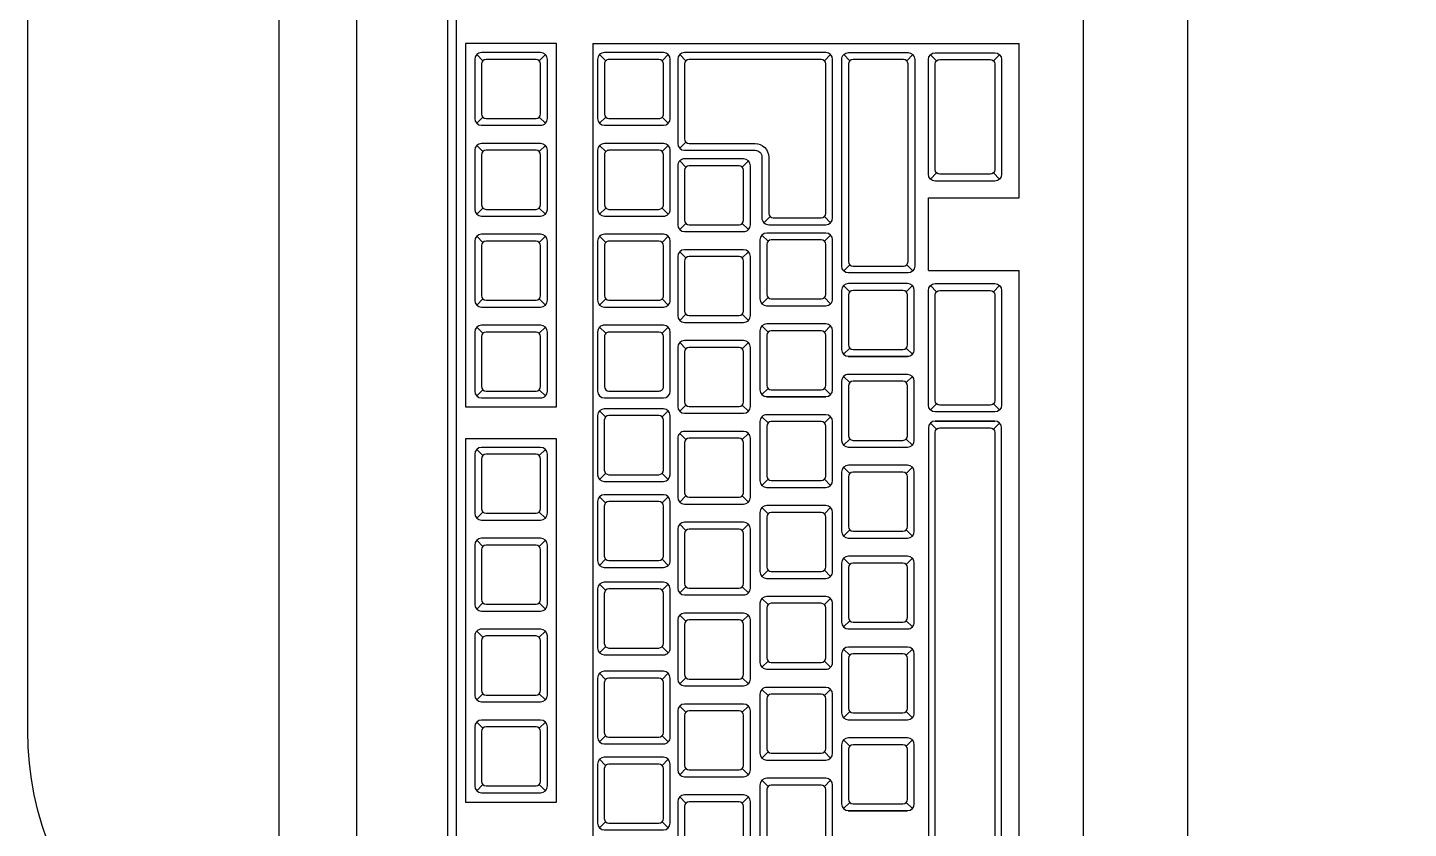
# Model space of a CAD drawing. Header units: millimetres. Extents: x 154.1 to 235.2, y 94.9 to 137.4.
# Drawn here: x 163.4989 to 163.8028, y 121.4398 to 121.616 of the extents above; entities that cross this region are included whole.
import ezdxf

# ---------------------------------------------------------------- set-up
doc = ezdxf.new("R2010")
doc.units = ezdxf.units.MM
doc.header["$LTSCALE"] = 0.05
for name, color, linetype in [('ACES', 7, 'Continuous'), ('ACES-I', 251, 'Continuous'), ('Desnivel', 1, 'Continuous'), ('MOBIL', 7, 'Continuous'), ('P5-EQUIP', 41, 'Continuous')]:
    doc.layers.add(name, color=color, linetype=linetype)

# ---------------------------------------------------------------- blocks, each defined once
blk = doc.blocks.new('Teclado')
at = {"layer": 'ACES'}
blk.add_lwpolyline([(-0.2299999999999986, -0.002000000000000668), (-0.2300000000000022, -0.1579999999999995, 0.4142135623730984), (-0.2280000000000015, -0.1600000000000001), (0.2279999999999998, -0.1600000000000001, 0.4142135623730984), (0.2300000000000004, -0.1579999999999995), (0.2299999999999986, -0.002000000000000668, 0.4142135623730951), (0.227999999999998, 0), (-0.227999999999998, 0, 0.4142135623730951)], format="xyb", close=True, dxfattribs=at)
at = {"layer": 'ACES-I'}
for p, q in [((-0.09412312702039216, -0.02779289321881429), (-0.09547668041098412, -0.02643933982822233)), ((-0.08170891345801579, -0.02779289321881251), (-0.08035536006742383, -0.02643933982822055)), ((-0.07412312702039259, -0.02779289321881429), (-0.07547668041098454, -0.02643933982822233)), ((-0.06170891345801621, -0.02779289321881251), (-0.06035536006742426, -0.02643933982822055)), ((-0.05412312702039301, -0.02779289321881429), (-0.05547668041098497, -0.02643933982822233)), ((-0.04170891345801664, -0.02779289321881251), (-0.04035536006742468, -0.02643933982822055)), ((-0.03412312702039166, -0.02779289321881429), (-0.03547668041098362, -0.02643933982822233)), ((-0.02170891345801529, -0.02779289321881251), (-0.02035536006742333, -0.02643933982822055)), ((-0.007208729497676813, -0.02779289321881429), (-0.008562282888268768, -0.02643933982822233)), ((0.005205484064699561, -0.02779289321881251), (0.006559037455291516, -0.02643933982822055)), ((0.01279127050232276, -0.02779289321881429), (0.01143771711173081, -0.02643933982822233)), ((0.02520548406469914, -0.02779289321881251), (0.02655903745529109, -0.02643933982822055)), ((0.03279127050232233, -0.02779289321881429), (0.03143771711173038, -0.02643933982822233)), ((0.04520548406469871, -0.02779289321881251), (0.04655903745529066, -0.02643933982822055)), ((0.05279127050232368, -0.02779289321881429), (0.05143771711173173, -0.02643933982822233)), ((0.06520548406470006, -0.02779289321881251), (0.06655903745529201, -0.02643933982822055)), ((-0.09412312702039394, -0.04020710678118711), (-0.09547668041098589, -0.04156066017177906)), ((-0.08170891345801934, -0.04020710678118711), (-0.08035536006742561, -0.04156066017177906)), ((-0.07412312702039436, -0.04020710678118711), (-0.07547668041098632, -0.04156066017177906)), ((-0.06170891345801977, -0.04020710678118711), (-0.06035536006742603, -0.04156066017177906)), ((-0.05412312702039479, -0.04020710678118711), (-0.05547668041098675, -0.04156066017177906)), ((-0.04170891345802019, -0.04020710678118711), (-0.04035536006742646, -0.04156066017177906)), ((-0.03412312702039344, -0.04020710678118711), (-0.0354766804109854, -0.04156066017177906)), ((-0.02170891345801884, -0.04020710678118711), (-0.02035536006742511, -0.04156066017177906)), ((-0.00720872949767859, -0.04020710678118711), (-0.008562282888270545, -0.04156066017177906)), ((0.005205484064696009, -0.04020710678118711), (0.00655903745528974, -0.04156066017177906)), ((0.01279127050232098, -0.04020710678118711), (0.01143771711172903, -0.04156066017177906)), ((0.02520548406469558, -0.04020710678118711), (0.02655903745528931, -0.04156066017177906)), ((0.03279127050232056, -0.04020710678118711), (0.0314377171117286, -0.04156066017177906)), ((0.04520548406469516, -0.04020710678118711), (0.04655903745528889, -0.04156066017177906)), ((0.05279127050232191, -0.04020710678118711), (0.05143771711172995, -0.04156066017177906)), ((0.0652054840646965, -0.04020710678118711), (0.06655903745529024, -0.04156066017177906)), ((0.06899999999999729, -0.0519999999999996), (-0.2200000000000024, -0.0519999999999996)), ((-0.1023273825631428, -0.05482655846405038), (-0.1036809359537347, -0.05347300507345842)), ((-0.0899131690007664, -0.0548265584640486), (-0.08855961561017445, -0.05347300507345665)), ((-0.08338919659560595, -0.05482655846405038), (-0.08474274998619791, -0.05347300507345842)), ((-0.07097498303322958, -0.0548265584640486), (-0.06962142964263762, -0.05347300507345665)), ((-0.06377043511749214, -0.05482655846405038), (-0.0651239885080841, -0.05347300507345842)), ((-0.05135622155511577, -0.0548265584640486), (-0.05000266816452381, -0.05347300507345665)), ((-0.04452697324575183, -0.05482655846405038), (-0.04588052663634379, -0.05347300507345842)), ((-0.03211275968337546, -0.0548265584640486), (-0.0307592062927835, -0.05347300507345665)), ((-0.02561531854882659, -0.05482655846405038), (-0.02696887193941855, -0.05347300507345842)), ((-0.01320110498645022, -0.0548265584640486), (-0.01184755159585826, -0.05347300507345665)), ((0.005205484064699561, -0.05484131114094914), (0.006559037455291516, -0.05348775775035719)), ((0.01279127050232276, -0.05484131114095092), (0.01143771711173081, -0.05348775775035897)), ((0.02520548406469914, -0.05484131114094914), (0.02655903745529109, -0.05348775775035719)), ((0.03279127050232233, -0.05484131114095092), (0.03143771711173038, -0.05348775775035897)), ((0.04520548406469871, -0.05484131114094914), (0.04655903745529066, -0.05348775775035719)), ((0.05279127050232368, -0.05484131114095092), (0.05143771711173173, -0.05348775775035897)), ((0.06520548406470006, -0.05484131114094914), (0.06655903745529201, -0.05348775775035719)), ((0.06899999999999729, -0.0519999999999996), (0.06899999999999906, -0.1458793822895306)), ((-0.1023273825631446, -0.0672407720264232), (-0.1036809359537365, -0.06859432541701516)), ((-0.08991316900076995, -0.0672407720264232), (-0.08855961561017622, -0.06859432541701516)), ((-0.08338919659560773, -0.0672407720264232), (-0.08474274998619968, -0.06859432541701516)), ((-0.07097498303323313, -0.0672407720264232), (-0.0696214296426394, -0.06859432541701516)), ((-0.06377043511749392, -0.0672407720264232), (-0.06512398850808587, -0.06859432541701516)), ((-0.05135622155511932, -0.0672407720264232), (-0.05000266816452559, -0.06859432541701516)), ((-0.04452697324575361, -0.0672407720264232), (-0.04588052663634556, -0.06859432541701516)), ((-0.03211275968337901, -0.0672407720264232), (-0.03075920629278528, -0.06859432541701516)), ((-0.02561531854882837, -0.0672407720264232), (-0.02696887193942032, -0.06859432541701516)), ((-0.01320110498645377, -0.0672407720264232), (-0.01184755159586004, -0.06859432541701516)), ((0.005205484064696009, -0.06725552470332374), (0.00655903745528974, -0.0686090780939157)), ((0.01279127050232098, -0.06725552470332374), (0.01143771711172903, -0.0686090780939157)), ((0.02520548406469558, -0.06725552470332374), (0.02655903745528931, -0.0686090780939157)), ((0.03279127050232056, -0.06725552470332374), (0.0314377171117286, -0.0686090780939157)), ((0.04520548406469516, -0.06725552470332374), (0.04655903745528889, -0.0686090780939157)), ((0.05279127050232191, -0.06725552470332374), (0.05143771711172995, -0.0686090780939157)), ((0.0652054840646965, -0.06725552470332374), (0.06655903745529024, -0.0686090780939157)), ((-0.09818262366439434, -0.0724933296524295), (-0.09682907027380239, -0.07113977626183754)), ((-0.09059683722677114, -0.07249332965243127), (-0.0919503906173631, -0.07113977626183932)), ((-0.07818262366439477, -0.0724933296524295), (-0.07682907027380281, -0.07113977626183754)), ((-0.07059683722677157, -0.07249332965243127), (-0.07195039061736352, -0.07113977626183932)), ((-0.05818262366439519, -0.0724933296524295), (-0.05682907027380324, -0.07113977626183754)), ((-0.05059683722677022, -0.07249332965243127), (-0.05195039061736217, -0.07113977626183932)), ((-0.03818262366439384, -0.0724933296524295), (-0.03682907027380189, -0.07113977626183754)), ((-0.03059683722677065, -0.07249332965243127), (-0.0319503906173626, -0.07113977626183932)), ((-0.01818262366439427, -0.0724933296524295), (-0.01682907027380232, -0.07113977626183754)), ((-0.01059683722677107, -0.07249332965243127), (-0.01195039061736303, -0.07113977626183932)), ((0.001817376335605303, -0.0724933296524295), (0.003170929726197258, -0.07113977626183754)), ((0.009403162773228502, -0.07249332965243127), (0.008049609382636547, -0.07113977626183932)), ((0.02181737633560488, -0.0724933296524295), (0.02317092972619683, -0.07113977626183754)), ((0.02940316277322985, -0.07249332965243127), (0.0280496093826379, -0.07113977626183932)), ((0.04181737633560623, -0.0724933296524295), (0.04317092972619818, -0.07113977626183754)), ((0.04593771711172678, -0.07113977626183754), (0.04729127050231874, -0.0724933296524295)), ((0.06655903745529024, -0.07113977626183754), (0.06520548406470006, -0.0724933296524295)), ((-0.0981826236643979, -0.0849075432148041), (-0.09682907027380416, -0.08626109660539605)), ((-0.09059683722677292, -0.0849075432148041), (-0.09195039061736487, -0.08626109660539605)), ((-0.07818262366439832, -0.0849075432148041), (-0.07682907027380459, -0.08626109660539605)), ((-0.07059683722677335, -0.0849075432148041), (-0.0719503906173653, -0.08626109660539605)), ((-0.05818262366439875, -0.0849075432148041), (-0.05682907027380502, -0.08626109660539605)), ((-0.050596837226772, -0.0849075432148041), (-0.05195039061736395, -0.08626109660539605)), ((-0.0381826236643974, -0.0849075432148041), (-0.03682907027380367, -0.08626109660539605)), ((-0.03059683722677242, -0.0849075432148041), (-0.03195039061736438, -0.08626109660539605)), ((-0.01818262366439782, -0.0849075432148041), (-0.01682907027380409, -0.08626109660539605)), ((-0.01059683722677285, -0.0849075432148041), (-0.0119503906173648, -0.08626109660539605)), ((0.00181737633560175, -0.0849075432148041), (0.003170929726195482, -0.08626109660539605)), ((0.009403162773226725, -0.0849075432148041), (0.00804960938263477, -0.08626109660539605)), ((0.02181737633560132, -0.0849075432148041), (0.02317092972619506, -0.08626109660539605)), ((0.02940316277322808, -0.0849075432148041), (0.02804960938263612, -0.08626109660539605)), ((0.04181737633560267, -0.0849075432148041), (0.04317092972619641, -0.08626109660539605)), ((-0.09451791684332989, -0.09056582006789249), (-0.09316436345273793, -0.08921226667730053)), ((-0.0887490323544533, -0.09020043643361753), (-0.08874903235445686, -0.1032899093615693)), ((-0.08693213040570669, -0.09056582006789426), (-0.08828568379629864, -0.08921226667730231)), ((-0.07451791684333031, -0.09056582006789249), (-0.07316436345273836, -0.08921226667730053)), ((-0.06874903235445373, -0.09020043643361753), (-0.06874903235445728, -0.1032899093615693)), ((-0.06693213040570711, -0.09056582006789426), (-0.06828568379629907, -0.08921226667730231)), ((-0.05451791684333074, -0.09056582006789249), (-0.05316436345273878, -0.08921226667730053)), ((-0.04874903235445238, -0.09020043643361753), (-0.04874903235445593, -0.1032899093615693)), ((-0.04693213040570576, -0.09056582006789426), (-0.04828568379629772, -0.08921226667730231)), ((-0.03451791684332939, -0.09056582006789249), (-0.03316436345273743, -0.08921226667730053)), ((-0.02874903235445281, -0.09020043643361753), (-0.02874903235445636, -0.1032899093615693)), ((-0.02693213040570619, -0.09056582006789426), (-0.02828568379629814, -0.08921226667730231)), ((-0.01451791684332981, -0.09056582006789249), (-0.01316436345273786, -0.08921226667730053)), ((-0.008749032354453234, -0.09020043643361753), (-0.008749032354456787, -0.1032899093615693)), ((-0.006932130405706616, -0.09056582006789426), (-0.00828568379629857, -0.08921226667730231)), ((0.005482083156669759, -0.09056582006789249), (0.006835636547261714, -0.08921226667730053)), ((0.01125096764554634, -0.09020043643361753), (0.01125096764554279, -0.1032899093615693)), ((0.01306786959429296, -0.09056582006789426), (0.011714316203701, -0.08921226667730231)), ((0.02548208315666933, -0.09056582006789249), (0.02683563654726129, -0.08921226667730053)), ((0.02954960938263618, -0.08965160650552129), (0.03090316277322636, -0.09100515989611324)), ((-0.09451791684333344, -0.1029800336302671), (-0.0931643634527397, -0.104333587020859)), ((-0.08693213040570846, -0.1029800336302671), (-0.08828568379630042, -0.104333587020859)), ((-0.07451791684333386, -0.1029800336302671), (-0.07316436345274013, -0.104333587020859)), ((-0.06693213040570889, -0.1029800336302671), (-0.06828568379630084, -0.104333587020859)), ((-0.05451791684333429, -0.1029800336302671), (-0.05316436345274056, -0.104333587020859)), ((-0.04693213040570754, -0.1029800336302671), (-0.04828568379629949, -0.104333587020859)), ((-0.03451791684333294, -0.1029800336302671), (-0.03316436345273921, -0.104333587020859)), ((-0.02693213040570797, -0.1029800336302671), (-0.02828568379629992, -0.104333587020859)), ((-0.01451791684333337, -0.1029800336302671), (-0.01316436345273964, -0.104333587020859)), ((-0.006932130405708392, -0.1029800336302671), (-0.008285683796300347, -0.104333587020859)), ((0.005482083156666206, -0.1029800336302671), (0.006835636547259938, -0.104333587020859)), ((0.01306786959429118, -0.1029800336302671), (0.01171431620369923, -0.104333587020859)), ((0.02548208315666578, -0.1029800336302671), (0.02683563654725951, -0.104333587020859)), ((0.02954960938263618, -0.104333587020859), (0.03090316277322991, -0.1029800336302671)), ((0.06655903745529024, -0.104333587020859), (0.06520548406469828, -0.1029800336302671)), ((-0.09987462982162398, -0.108199550405768), (-0.09987462982162754, -0.1212890233337198)), ((-0.09805772787287736, -0.1085649340400447), (-0.09941128126346932, -0.1072113806494528)), ((-0.08564351431050099, -0.108564934040043), (-0.08428996091990903, -0.107211380649451)), ((-0.07987462982162441, -0.108199550405768), (-0.07987462982162796, -0.1212890233337198)), ((-0.07805772787287779, -0.1085649340400447), (-0.07941128126346975, -0.1072113806494528)), ((-0.06564351431050142, -0.108564934040043), (-0.06428996091990946, -0.107211380649451)), ((-0.05987462982162484, -0.108199550405768), (-0.05987462982162839, -0.1212890233337198)), ((-0.05805772787287822, -0.1085649340400447), (-0.05941128126347017, -0.1072113806494528)), ((-0.04564351431050184, -0.108564934040043), (-0.04428996091990989, -0.107211380649451)), ((-0.03987462982162349, -0.108199550405768), (-0.03987462982162704, -0.1212890233337198)), ((-0.03805772787287687, -0.1085649340400447), (-0.03941128126346882, -0.1072113806494528)), ((-0.02564351431050049, -0.108564934040043), (-0.02428996091990854, -0.107211380649451)), ((-0.01987462982162391, -0.108199550405768), (-0.01987462982162747, -0.1212890233337198)), ((-0.01805772787287729, -0.1085649340400447), (-0.01941128126346925, -0.1072113806494528)), ((-0.005643514310500919, -0.108564934040043), (-0.004289960919908964, -0.107211380649451)), ((0.0001253701783756611, -0.108199550405768), (0.0001253701783721084, -0.1212890233337198)), ((0.00194227212712228, -0.1085649340400447), (0.0005887187365303248, -0.1072113806494528)), ((0.01435648568949865, -0.108564934040043), (0.01571003908009061, -0.107211380649451)), ((0.02028480436395341, -0.1085828025803828), (0.01893125097336501, -0.1072292491897908)), ((0.0652054840646965, -0.1085828025803828), (0.06655903745528846, -0.1072292491897908)), ((-0.09805772787287914, -0.1209791476024176), (-0.0994112812634711, -0.1223327009930095)), ((-0.08564351431050454, -0.1209791476024176), (-0.08428996091991081, -0.1223327009930095)), ((-0.07805772787287957, -0.1209791476024176), (-0.07941128126347152, -0.1223327009930095)), ((-0.06564351431050497, -0.1209791476024176), (-0.06428996091991124, -0.1223327009930095)), ((-0.05805772787287999, -0.1209791476024176), (-0.05941128126347195, -0.1223327009930095)), ((-0.0456435143105054, -0.1209791476024176), (-0.04428996091991166, -0.1223327009930095)), ((-0.03805772787287864, -0.1209791476024176), (-0.0394112812634706, -0.1223327009930095)), ((-0.02564351431050405, -0.1209791476024176), (-0.02428996091991031, -0.1223327009930095)), ((-0.01805772787287907, -0.1209791476024176), (-0.01941128126347103, -0.1223327009930095)), ((-0.005643514310504472, -0.1209791476024176), (-0.00428996091991074, -0.1223327009930095)), ((0.001942272127120503, -0.1209791476024176), (0.0005887187365285484, -0.1223327009930095)), ((0.0143564856894951, -0.1209791476024176), (0.01571003908008883, -0.1223327009930095)), ((0.02028480436395341, -0.1210864890707093), (0.01893125097336323, -0.1224400424613012)), ((0.06520548406469295, -0.1210864890707093), (0.06655903745528491, -0.1224400424613012)), ((-0.01589448195605492, -0.1276722755083526), (-0.01454092856546296, -0.1263187221177606)), ((-0.01410158873724221, -0.1273793822895399), (-0.01410158873724576, -0.1404688552174918)), ((-0.01030869551843239, -0.1276722755083384), (-0.01166224890902079, -0.1263187221177464)), ((0.01435648568949865, -0.1276722755083384), (0.01571003908009061, -0.1263187221177464)), ((0.01899999999998592, -0.1258793822895221), (0.03499999999998771, -0.1258793822895221)), ((0.01899999999998592, -0.1258793822895221), (0.01899999999998592, -0.1458793822895288)), ((0.03499999999998593, -0.1258793822895221), (0.03499999999998415, -0.1458793822895288)), ((0.04051870969837523, -0.1276722755083348), (0.03916515630778683, -0.1263187221177429)), ((0.06518389090630627, -0.1276722755083348), (0.06653744429689823, -0.1263187221177429)), ((-0.01589448195605847, -0.1401759619986791), (-0.01454092856546652, -0.1415295153892711)), ((-0.01030869551843239, -0.1401759619986649), (-0.01166224890902257, -0.1415295153892568)), ((0.0143564856894951, -0.1401759619986649), (0.01571003908008706, -0.1415295153892568)), ((0.04051870969837523, -0.1401759619986613), (0.03916515630778505, -0.1415295153892533)), ((0.06518389090630272, -0.1401759619986613), (0.06653744429689468, -0.1415295153892533)), ((-0.1740000000000155, -0.1458793822895217), (0.01899999999998414, -0.1458793822895288)), ((0.03499999999998415, -0.1458793822895306), (0.06899999999999906, -0.1458793822895306))]:
    blk.add_line(p, q, dxfattribs=at)
for points in [[(-0.2200000000000024, -0.02200000000000024), (0.1359999999999992, -0.02200000000000024), (0.1359999999999992, -0.01999999999999957), (-0.2200000000000024, -0.01999999999999957)], [(-0.01800000000000068, -0.02400000000000091), (-0.09800000000000075, -0.02400000000000091), (-0.09800000000000075, -0.04400000000000048), (-0.01800000000000068, -0.04400000000000048)], [(0.06899999999999906, -0.02400000000000091), (-0.01100000000000101, -0.02400000000000091), (-0.01100000000000101, -0.04400000000000048), (0.06899999999999906, -0.04400000000000048)]]:
    blk.add_lwpolyline(points, close=True, dxfattribs=at)
for points in [[(-0.07991602023920308, -0.02749999999999986, 0.4142135623730951), (-0.08141602023920314, -0.0259999999999998), (-0.09441602023920481, -0.02600000000000158, 0.4142135623730266), (-0.09591602023920487, -0.02750000000000163), (-0.09591602023920665, -0.04049999999999976, 0.4142135623731311), (-0.09441602023920659, -0.04199999999999982), (-0.08141602023920491, -0.04199999999999982, 0.4142135623730591), (-0.07991602023920485, -0.04049999999999976)], [(-0.0599160202392035, -0.02749999999999986, 0.4142135623730951), (-0.06141602023920356, -0.0259999999999998), (-0.07441602023920524, -0.02600000000000158, 0.4142135623730266), (-0.0759160202392053, -0.02750000000000163), (-0.07591602023920707, -0.04049999999999976, 0.4142135623731311), (-0.07441602023920701, -0.04199999999999982), (-0.06141602023920534, -0.04199999999999982, 0.4142135623730591), (-0.05991602023920528, -0.04049999999999976)], [(-0.03991602023920393, -0.02749999999999986, 0.4142135623730951), (-0.04141602023920399, -0.0259999999999998), (-0.05441602023920566, -0.02600000000000158, 0.4142135623730266), (-0.05591602023920572, -0.02750000000000163), (-0.0559160202392075, -0.04049999999999976, 0.4142135623731311), (-0.05441602023920744, -0.04199999999999982), (-0.04141602023920576, -0.04199999999999982, 0.4142135623730591), (-0.03991602023920571, -0.04049999999999976)], [(-0.01991602023920258, -0.02749999999999986, 0.4142135623730951), (-0.02141602023920264, -0.0259999999999998), (-0.03441602023920431, -0.02600000000000158, 0.4142135623730266), (-0.03591602023920437, -0.02750000000000163), (-0.03591602023920615, -0.04049999999999976, 0.4142135623731311), (-0.03441602023920609, -0.04199999999999982), (-0.02141602023920441, -0.04199999999999982, 0.4142135623730591), (-0.01991602023920436, -0.04049999999999976)], [(0.006998377283512269, -0.02749999999999986, 0.4142135623730951), (0.005498377283512212, -0.0259999999999998), (-0.007501622716489464, -0.02600000000000158, 0.4142135623730266), (-0.009001622716489521, -0.02750000000000163), (-0.009001622716491298, -0.04049999999999976, 0.4142135623731311), (-0.007501622716491241, -0.04199999999999982), (0.005498377283510436, -0.04199999999999982, 0.4142135623730591), (0.006998377283510493, -0.04049999999999976)], [(0.02699837728351184, -0.02749999999999986, 0.4142135623730951), (0.02549837728351179, -0.0259999999999998), (0.01249837728351011, -0.02600000000000158, 0.4142135623730266), (0.01099837728351005, -0.02750000000000163), (0.01099837728350828, -0.04049999999999976, 0.4142135623731311), (0.01249837728350833, -0.04199999999999982), (0.02549837728351001, -0.04199999999999982, 0.4142135623730591), (0.02699837728351007, -0.04049999999999976)], [(0.04699837728351142, -0.02749999999999986, 0.4142135623730951), (0.04549837728351136, -0.0259999999999998), (0.03249837728350968, -0.02600000000000158, 0.4142135623730266), (0.03099837728350963, -0.02750000000000163), (0.03099837728350785, -0.04049999999999976, 0.4142135623731311), (0.03249837728350791, -0.04199999999999982), (0.04549837728350958, -0.04199999999999982, 0.4142135623730591), (0.04699837728350964, -0.04049999999999976)], [(0.06699837728351277, -0.02749999999999986, 0.4142135623730951), (0.06549837728351271, -0.0259999999999998), (0.05249837728351103, -0.02600000000000158, 0.4142135623730266), (0.05099837728351098, -0.02750000000000163), (0.0509983772835092, -0.04049999999999976, 0.4142135623731311), (0.05249837728350926, -0.04199999999999982), (0.06549837728351093, -0.04199999999999982, 0.4142135623730591), (0.06699837728351099, -0.04049999999999976)], [(-0.08241602023920258, -0.02749999999999986), (-0.09341602023920537, -0.02750000000000163, 0.4142135623730117), (-0.09441602023920481, -0.02850000000000108), (-0.09441602023920659, -0.03950000000000031, 0.4142135623731384), (-0.09341602023920714, -0.04049999999999976), (-0.08241602023920613, -0.04049999999999976, 0.4142135623730516), (-0.08141602023920669, -0.03950000000000031), (-0.08141602023920314, -0.0284999999999993, 0.4142135623731751)], [(-0.06241602023920301, -0.02749999999999986), (-0.07341602023920579, -0.02750000000000163, 0.4142135623730117), (-0.07441602023920524, -0.02850000000000108), (-0.07441602023920701, -0.03950000000000031, 0.4142135623731384), (-0.07341602023920757, -0.04049999999999976), (-0.06241602023920656, -0.04049999999999976, 0.4142135623730516), (-0.06141602023920711, -0.03950000000000031), (-0.06141602023920356, -0.0284999999999993, 0.4142135623731751)], [(-0.04241602023920343, -0.02749999999999986), (-0.05341602023920622, -0.02750000000000163, 0.4142135623730117), (-0.05441602023920566, -0.02850000000000108), (-0.05441602023920744, -0.03950000000000031, 0.4142135623731384), (-0.053416020239208, -0.04049999999999976), (-0.04241602023920699, -0.04049999999999976, 0.4142135623730516), (-0.04141602023920754, -0.03950000000000031), (-0.04141602023920399, -0.0284999999999993, 0.4142135623731751)], [(-0.02241602023920208, -0.02749999999999986), (-0.03341602023920487, -0.02750000000000163, 0.4142135623730117), (-0.03441602023920431, -0.02850000000000108), (-0.03441602023920609, -0.03950000000000031, 0.4142135623731384), (-0.03341602023920665, -0.04049999999999976), (-0.02241602023920564, -0.04049999999999976, 0.4142135623730516), (-0.02141602023920619, -0.03950000000000031), (-0.02141602023920264, -0.0284999999999993, 0.4142135623731751)], [(0.004498377283512767, -0.02749999999999986), (-0.006501622716490019, -0.02750000000000163, 0.4142135623730117), (-0.007501622716489464, -0.02850000000000108), (-0.007501622716491241, -0.03950000000000031, 0.4142135623731384), (-0.006501622716491795, -0.04049999999999976), (0.004498377283509214, -0.04049999999999976, 0.4142135623730516), (0.00549837728350866, -0.03950000000000031), (0.005498377283512212, -0.0284999999999993, 0.4142135623731751)], [(0.02449837728351234, -0.02749999999999986), (0.01349837728350956, -0.02750000000000163, 0.4142135623730117), (0.01249837728351011, -0.02850000000000108), (0.01249837728350833, -0.03950000000000031, 0.4142135623731384), (0.01349837728350778, -0.04049999999999976), (0.02449837728350879, -0.04049999999999976, 0.4142135623730516), (0.02549837728350823, -0.03950000000000031), (0.02549837728351179, -0.0284999999999993, 0.4142135623731751)], [(0.04449837728351191, -0.02749999999999986), (0.03349837728350913, -0.02750000000000163, 0.4142135623730117), (0.03249837728350968, -0.02850000000000108), (0.03249837728350791, -0.03950000000000031, 0.4142135623731384), (0.03349837728350735, -0.04049999999999976), (0.04449837728350836, -0.04049999999999976, 0.4142135623730516), (0.04549837728350781, -0.03950000000000031), (0.04549837728351136, -0.0284999999999993, 0.4142135623731751)], [(0.06449837728351326, -0.02749999999999986), (0.05349837728351048, -0.02750000000000163, 0.4142135623730117), (0.05249837728351103, -0.02850000000000108), (0.05249837728350926, -0.03950000000000031, 0.4142135623731384), (0.0534983772835087, -0.04049999999999976), (0.06449837728350971, -0.04049999999999976, 0.4142135623730516), (0.06549837728350916, -0.03950000000000031), (0.06549837728351271, -0.0284999999999993, 0.4142135623731751)], [(-0.0881202757819537, -0.05453366524523595, 0.4142135623730951), (-0.08962027578195375, -0.05303366524523589), (-0.1026202757819554, -0.05303366524523767, 0.4142135623730266), (-0.1041202757819555, -0.05453366524523773), (-0.1041202757819573, -0.06753366524523585, 0.4142135623731311), (-0.1026202757819572, -0.06903366524523591), (-0.08962027578195553, -0.06903366524523591, 0.4142135623730591), (-0.08812027578195547, -0.06753366524523585)], [(-0.0906202757819532, -0.05453366524523595), (-0.101620275781956, -0.05453366524523773, 0.4142135623730117), (-0.1026202757819554, -0.05553366524523717), (-0.1026202757819572, -0.0665336652452364, 0.4142135623731384), (-0.1016202757819578, -0.06753366524523585), (-0.09062027578195675, -0.06753366524523585, 0.4142135623730516), (-0.0896202757819573, -0.0665336652452364), (-0.08962027578195375, -0.0555336652452354, 0.4142135623731751)], [(-0.06918208981441687, -0.05453366524523595, 0.4142135623730951), (-0.07068208981441693, -0.05303366524523589), (-0.0836820898144186, -0.05303366524523767, 0.4142135623730266), (-0.08518208981441866, -0.05453366524523773), (-0.08518208981442044, -0.06753366524523585, 0.4142135623731311), (-0.08368208981442038, -0.06903366524523591), (-0.0706820898144187, -0.06903366524523591, 0.4142135623730591), (-0.06918208981441865, -0.06753366524523585)], [(-0.07168208981441637, -0.05453366524523595), (-0.08268208981441916, -0.05453366524523773, 0.4142135623730117), (-0.0836820898144186, -0.05553366524523717), (-0.08368208981442038, -0.0665336652452364, 0.4142135623731384), (-0.08268208981442093, -0.06753366524523585), (-0.07168208981441992, -0.06753366524523585, 0.4142135623730516), (-0.07068208981442048, -0.0665336652452364), (-0.07068208981441693, -0.0555336652452354, 0.4142135623731751)], [(-0.04956332833630306, -0.05453366524523595, 0.4142135623730951), (-0.05106332833630312, -0.05303366524523589), (-0.06406332833630479, -0.05303366524523767, 0.4142135623730266), (-0.06556332833630485, -0.05453366524523773), (-0.06556332833630663, -0.06753366524523585, 0.4142135623731311), (-0.06406332833630657, -0.06903366524523591), (-0.05106332833630489, -0.06903366524523591, 0.4142135623730591), (-0.04956332833630483, -0.06753366524523585)], [(-0.05206332833630256, -0.05453366524523595), (-0.06306332833630535, -0.05453366524523773, 0.4142135623730117), (-0.06406332833630479, -0.05553366524523717), (-0.06406332833630657, -0.0665336652452364, 0.4142135623731384), (-0.06306332833630712, -0.06753366524523585), (-0.05206332833630611, -0.06753366524523585, 0.4142135623730516), (-0.05106332833630667, -0.0665336652452364), (-0.05106332833630312, -0.0555336652452354, 0.4142135623731751)], [(-0.03031986646456275, -0.05453366524523595, 0.4142135623730951), (-0.03181986646456281, -0.05303366524523589), (-0.04481986646456448, -0.05303366524523767, 0.4142135623730266), (-0.04631986646456454, -0.05453366524523773), (-0.04631986646456632, -0.06753366524523585, 0.4142135623731311), (-0.04481986646456626, -0.06903366524523591), (-0.03181986646456458, -0.06903366524523591, 0.4142135623730591), (-0.03031986646456453, -0.06753366524523585)], [(-0.03281986646456225, -0.05453366524523595), (-0.04381986646456504, -0.05453366524523773, 0.4142135623730117), (-0.04481986646456448, -0.05553366524523717), (-0.04481986646456626, -0.0665336652452364, 0.4142135623731384), (-0.04381986646456681, -0.06753366524523585), (-0.03281986646456581, -0.06753366524523585, 0.4142135623730516), (-0.03181986646456636, -0.0665336652452364), (-0.03181986646456281, -0.0555336652452354, 0.4142135623731751)], [(-0.01140821176763751, -0.05453366524523595, 0.4142135623730951), (-0.01290821176763757, -0.05303366524523589), (-0.02590821176763924, -0.05303366524523767, 0.4142135623730266), (-0.0274082117676393, -0.05453366524523773), (-0.02740821176764108, -0.06753366524523585, 0.4142135623731311), (-0.02590821176764102, -0.06903366524523591), (-0.01290821176763934, -0.06903366524523591, 0.4142135623730591), (-0.01140821176763929, -0.06753366524523585)], [(-0.01390821176763701, -0.05453366524523595), (-0.0249082117676398, -0.05453366524523773, 0.4142135623730117), (-0.02590821176763924, -0.05553366524523717), (-0.02590821176764102, -0.0665336652452364, 0.4142135623731384), (-0.02490821176764157, -0.06753366524523585), (-0.01390821176764057, -0.06753366524523585, 0.4142135623730516), (-0.01290821176764112, -0.0665336652452364), (-0.01290821176763757, -0.0555336652452354, 0.4142135623731751)], [(0.006998377283512269, -0.05454841792213649, 0.4142135623730951), (0.005498377283512212, -0.05304841792213644), (-0.007501622716489464, -0.05304841792213821, 0.4142135623730266), (-0.009001622716489521, -0.05454841792213827), (-0.009001622716491298, -0.0675484179221364, 0.4142135623731311), (-0.007501622716491241, -0.06904841792213645), (0.005498377283510436, -0.06904841792213645, 0.4142135623730591), (0.006998377283510493, -0.0675484179221364)], [(0.004498377283512767, -0.05454841792213649), (-0.006501622716490019, -0.05454841792213827, 0.4142135623730117), (-0.007501622716489464, -0.05554841792213772), (-0.007501622716491241, -0.06654841792213695, 0.4142135623731384), (-0.006501622716491795, -0.0675484179221364), (0.004498377283509214, -0.0675484179221364, 0.4142135623730516), (0.00549837728350866, -0.06654841792213695), (0.005498377283512212, -0.05554841792213594, 0.4142135623731751)], [(0.02699837728351184, -0.05454841792213649, 0.4142135623730951), (0.02549837728351179, -0.05304841792213644), (0.01249837728351011, -0.05304841792213821, 0.4142135623730266), (0.01099837728351005, -0.05454841792213827), (0.01099837728350828, -0.0675484179221364, 0.4142135623731311), (0.01249837728350833, -0.06904841792213645), (0.02549837728351001, -0.06904841792213645, 0.4142135623730591), (0.02699837728351007, -0.0675484179221364)], [(0.02449837728351234, -0.05454841792213649), (0.01349837728350956, -0.05454841792213827, 0.4142135623730117), (0.01249837728351011, -0.05554841792213772), (0.01249837728350833, -0.06654841792213695, 0.4142135623731384), (0.01349837728350778, -0.0675484179221364), (0.02449837728350879, -0.0675484179221364, 0.4142135623730516), (0.02549837728350823, -0.06654841792213695), (0.02549837728351179, -0.05554841792213594, 0.4142135623731751)], [(0.04699837728351142, -0.05454841792213649, 0.4142135623730951), (0.04549837728351136, -0.05304841792213644), (0.03249837728350968, -0.05304841792213821, 0.4142135623730266), (0.03099837728350963, -0.05454841792213827), (0.03099837728350785, -0.0675484179221364, 0.4142135623731311), (0.03249837728350791, -0.06904841792213645), (0.04549837728350958, -0.06904841792213645, 0.4142135623730591), (0.04699837728350964, -0.0675484179221364)], [(0.04449837728351191, -0.05454841792213649), (0.03349837728350913, -0.05454841792213827, 0.4142135623730117), (0.03249837728350968, -0.05554841792213772), (0.03249837728350791, -0.06654841792213695, 0.4142135623731384), (0.03349837728350735, -0.0675484179221364), (0.04449837728350836, -0.0675484179221364, 0.4142135623730516), (0.04549837728350781, -0.06654841792213695), (0.04549837728351136, -0.05554841792213594, 0.4142135623731751)], [(0.06699837728351277, -0.05454841792213649, 0.4142135623730951), (0.06549837728351271, -0.05304841792213644), (0.05249837728351103, -0.05304841792213821, 0.4142135623730266), (0.05099837728351098, -0.05454841792213827), (0.0509983772835092, -0.0675484179221364, 0.4142135623731311), (0.05249837728350926, -0.06904841792213645), (0.06549837728351093, -0.06904841792213645, 0.4142135623730591), (0.06699837728351099, -0.0675484179221364)], [(0.06449837728351326, -0.05454841792213649), (0.05349837728351048, -0.05454841792213827, 0.4142135623730117), (0.05249837728351103, -0.05554841792213772), (0.05249837728350926, -0.06654841792213695, 0.4142135623731384), (0.0534983772835087, -0.0675484179221364), (0.06449837728350971, -0.0675484179221364, 0.4142135623730516), (0.06549837728350916, -0.06654841792213695), (0.06549837728351271, -0.05554841792213594, 0.4142135623731751)], [(-0.09638973044558163, -0.07220043643361684, 0.4142135623730951), (-0.09788973044558169, -0.07070043643361679), (-0.1108897304455834, -0.07070043643361856, 0.4142135623730266), (-0.1123897304455834, -0.07220043643361862), (-0.1123897304455852, -0.08520043643361674, 0.4142135623731311), (-0.1108897304455851, -0.0867004364336168), (-0.09788973044558347, -0.0867004364336168, 0.4142135623730591), (-0.09638973044558341, -0.08520043643361674)], [(-0.09888973044558114, -0.07220043643361684), (-0.1098897304455839, -0.07220043643361862, 0.4142135623730117), (-0.1108897304455834, -0.07320043643361807), (-0.1108897304455851, -0.0842004364336173, 0.4142135623731384), (-0.1098897304455857, -0.08520043643361674), (-0.09888973044558469, -0.08520043643361674, 0.4142135623730516), (-0.09788973044558524, -0.0842004364336173), (-0.09788973044558169, -0.07320043643361629, 0.4142135623731751)], [(-0.07638973044558206, -0.07220043643361684, 0.4142135623730951), (-0.07788973044558212, -0.07070043643361679), (-0.0908897304455838, -0.07070043643361856, 0.4142135623730266), (-0.09238973044558385, -0.07220043643361862), (-0.09238973044558563, -0.08520043643361674, 0.4142135623731311), (-0.09088973044558557, -0.0867004364336168), (-0.0778897304455839, -0.0867004364336168, 0.4142135623730591), (-0.07638973044558384, -0.08520043643361674)], [(-0.07888973044558156, -0.07220043643361684), (-0.08988973044558435, -0.07220043643361862, 0.4142135623730117), (-0.0908897304455838, -0.07320043643361807), (-0.09088973044558557, -0.0842004364336173, 0.4142135623731384), (-0.08988973044558612, -0.08520043643361674), (-0.07888973044558512, -0.08520043643361674, 0.4142135623730516), (-0.07788973044558567, -0.0842004364336173), (-0.07788973044558212, -0.07320043643361629, 0.4142135623731751)], [(-0.05638973044558249, -0.07220043643361684, 0.4142135623730951), (-0.05788973044558254, -0.07070043643361679), (-0.07088973044558422, -0.07070043643361856, 0.4142135623730266), (-0.07238973044558428, -0.07220043643361862), (-0.07238973044558605, -0.08520043643361674, 0.4142135623731311), (-0.070889730445586, -0.0867004364336168), (-0.05788973044558432, -0.0867004364336168, 0.4142135623730591), (-0.05638973044558426, -0.08520043643361674)], [(-0.05888973044558199, -0.07220043643361684), (-0.06988973044558477, -0.07220043643361862, 0.4142135623730117), (-0.07088973044558422, -0.07320043643361807), (-0.070889730445586, -0.0842004364336173, 0.4142135623731384), (-0.06988973044558655, -0.08520043643361674), (-0.05888973044558554, -0.08520043643361674, 0.4142135623730516), (-0.0578897304455861, -0.0842004364336173), (-0.05788973044558254, -0.07320043643361629, 0.4142135623731751)], [(-0.03638973044558114, -0.07220043643361684, 0.4142135623730951), (-0.03788973044558119, -0.07070043643361679), (-0.05088973044558287, -0.07070043643361856, 0.4142135623730266), (-0.05238973044558293, -0.07220043643361862), (-0.0523897304455847, -0.08520043643361674, 0.4142135623731311), (-0.05088973044558465, -0.0867004364336168), (-0.03788973044558297, -0.0867004364336168, 0.4142135623730591), (-0.03638973044558291, -0.08520043643361674)], [(-0.03888973044558064, -0.07220043643361684), (-0.04988973044558342, -0.07220043643361862, 0.4142135623730117), (-0.05088973044558287, -0.07320043643361807), (-0.05088973044558465, -0.0842004364336173, 0.4142135623731384), (-0.0498897304455852, -0.08520043643361674), (-0.03888973044558419, -0.08520043643361674, 0.4142135623730516), (-0.03788973044558475, -0.0842004364336173), (-0.03788973044558119, -0.07320043643361629, 0.4142135623731751)], [(-0.01638973044558156, -0.07220043643361684, 0.4142135623730951), (-0.01788973044558162, -0.07070043643361679), (-0.0308897304455833, -0.07070043643361856, 0.4142135623730266), (-0.03238973044558335, -0.07220043643361862), (-0.03238973044558513, -0.08520043643361674, 0.4142135623731311), (-0.03088973044558507, -0.0867004364336168), (-0.0178897304455834, -0.0867004364336168, 0.4142135623730591), (-0.01638973044558334, -0.08520043643361674)], [(-0.01888973044558107, -0.07220043643361684), (-0.02988973044558385, -0.07220043643361862, 0.4142135623730117), (-0.0308897304455833, -0.07320043643361807), (-0.03088973044558507, -0.0842004364336173, 0.4142135623731384), (-0.02988973044558563, -0.08520043643361674), (-0.01888973044558462, -0.08520043643361674, 0.4142135623730516), (-0.01788973044558517, -0.0842004364336173), (-0.01788973044558162, -0.07320043643361629, 0.4142135623731751)], [(0.003610269554418011, -0.07220043643361684, 0.4142135623730951), (0.002110269554417954, -0.07070043643361679), (-0.01088973044558372, -0.07070043643361856, 0.4142135623730266), (-0.01238973044558378, -0.07220043643361862), (-0.01238973044558556, -0.08520043643361674, 0.4142135623731311), (-0.0108897304455855, -0.0867004364336168), (0.002110269554416178, -0.0867004364336168, 0.4142135623730591), (0.003610269554416234, -0.08520043643361674)], [(0.001110269554418508, -0.07220043643361684), (-0.009889730445584277, -0.07220043643361862, 0.4142135623730117), (-0.01088973044558372, -0.07320043643361807), (-0.0108897304455855, -0.0842004364336173, 0.4142135623731384), (-0.009889730445586054, -0.08520043643361674), (0.001110269554414955, -0.08520043643361674, 0.4142135623730516), (0.002110269554414401, -0.0842004364336173), (0.002110269554417954, -0.07320043643361629, 0.4142135623731751)], [(0.02361026955441758, -0.07220043643361684, 0.4142135623730951), (0.02211026955441753, -0.07070043643361679), (0.00911026955441585, -0.07070043643361856, 0.4142135623730266), (0.007610269554415794, -0.07220043643361862), (0.007610269554414018, -0.08520043643361674, 0.4142135623731311), (0.009110269554414074, -0.0867004364336168), (0.02211026955441575, -0.0867004364336168, 0.4142135623730591), (0.02361026955441581, -0.08520043643361674)], [(0.02111026955441808, -0.07220043643361684), (0.0101102695544153, -0.07220043643361862, 0.4142135623730117), (0.00911026955441585, -0.07320043643361807), (0.009110269554414074, -0.0842004364336173, 0.4142135623731384), (0.01011026955441352, -0.08520043643361674), (0.02111026955441453, -0.08520043643361674, 0.4142135623730516), (0.02211026955441397, -0.0842004364336173), (0.02211026955441753, -0.07320043643361629, 0.4142135623731751)], [(0.04361026955441893, -0.07220043643361684, 0.4142135623730951), (0.04211026955441888, -0.07070043643361679), (0.0291102695544172, -0.07070043643361856, 0.4142135623730266), (0.02761026955441714, -0.07220043643361862), (0.02761026955441537, -0.08520043643361674, 0.4142135623731311), (0.02911026955441542, -0.0867004364336168), (0.0421102695544171, -0.0867004364336168, 0.4142135623730591), (0.04361026955441716, -0.08520043643361674)], [(0.03061026955441548, -0.1047729268490798), (0.06549837728351093, -0.1047729268490798, 0.4142135623730951), (0.06699837728351099, -0.1032729268490797), (0.06699837728351099, -0.07220043643361684, 0.4142135623730797), (0.06549837728351093, -0.07070043643361679), (0.04699837728350609, -0.07070043643361679, 0.4142135623730669), (0.04549837728350603, -0.07220043643361684), (0.04549837728350603, -0.08771226667730048, -0.4142135623730951), (0.04399837728350597, -0.08921226667730053), (0.03061026955441548, -0.08921226667730053, 0.4142135623730951), (0.02911026955441542, -0.09071226667730059), (0.02911026955441542, -0.1032729268490797, 0.4142135623730951)], [(0.04111026955441943, -0.07220043643361684), (0.03011026955441665, -0.07220043643361862, 0.4142135623730117), (0.0291102695544172, -0.07320043643361807), (0.02911026955441542, -0.0842004364336173, 0.4142135623731384), (0.03011026955441487, -0.08520043643361674), (0.04111026955441588, -0.08520043643361674, 0.4142135623730516), (0.04211026955441532, -0.0842004364336173), (0.04211026955441888, -0.07320043643361629, 0.4142135623731751)], [(0.0316102695544167, -0.1032729268490797), (0.06449837728351149, -0.1032729268490797, 0.4142135623730951), (0.06549837728351093, -0.1022729268490803), (0.06549837728351271, -0.07320043643361629, 0.4142135623730951), (0.06449837728351326, -0.07220043643361684), (0.04799837728350553, -0.07220043643361684, 0.4142135623730951), (0.04699837728350609, -0.07320043643361629), (0.04699837728350609, -0.08771226667730048, -0.4142135623731062), (0.04399837728350597, -0.09071226667730059), (0.03161026955441315, -0.09071226667730059, 0.4142135623731778), (0.0306102695544137, -0.09171226667730004), (0.03061026955441726, -0.1022729268490803, 0.4142135623730051)], [(-0.09272502362451718, -0.09027292684907984, 0.4142135623730951), (-0.09422502362451723, -0.08877292684907978), (-0.1072250236245189, -0.08877292684908156, 0.4142135623730266), (-0.108725023624519, -0.09027292684908161), (-0.1087250236245207, -0.1032729268490797, 0.4142135623731311), (-0.1072250236245207, -0.1047729268490798), (-0.09422502362451901, -0.1047729268490798, 0.4142135623730591), (-0.09272502362451895, -0.1032729268490797)], [(-0.09522502362451668, -0.09027292684907984), (-0.1062250236245195, -0.09027292684908161, 0.4142135623730117), (-0.1072250236245189, -0.09127292684908106), (-0.1072250236245207, -0.1022729268490803, 0.4142135623731384), (-0.1062250236245212, -0.1032729268490797), (-0.09522502362452023, -0.1032729268490797, 0.4142135623730516), (-0.09422502362452079, -0.1022729268490803), (-0.09422502362451723, -0.09127292684907928, 0.4142135623731751)], [(-0.0727250236245176, -0.09027292684907984, 0.4142135623730951), (-0.07422502362451766, -0.08877292684907978), (-0.08722502362451934, -0.08877292684908156, 0.4142135623730266), (-0.0887250236245194, -0.09027292684908161), (-0.08872502362452117, -0.1032729268490797, 0.4142135623731311), (-0.08722502362452111, -0.1047729268490798), (-0.07422502362451944, -0.1047729268490798, 0.4142135623730591), (-0.07272502362451938, -0.1032729268490797)], [(-0.0752250236245171, -0.09027292684907984), (-0.08622502362451989, -0.09027292684908161, 0.4142135623730117), (-0.08722502362451934, -0.09127292684908106), (-0.08722502362452111, -0.1022729268490803, 0.4142135623731384), (-0.08622502362452167, -0.1032729268490797), (-0.07522502362452066, -0.1032729268490797, 0.4142135623730516), (-0.07422502362452121, -0.1022729268490803), (-0.07422502362451766, -0.09127292684907928, 0.4142135623731751)], [(-0.05272502362451803, -0.09027292684907984, 0.4142135623730951), (-0.05422502362451809, -0.08877292684907978), (-0.06722502362451976, -0.08877292684908156, 0.4142135623730266), (-0.06872502362451982, -0.09027292684908161), (-0.0687250236245216, -0.1032729268490797, 0.4142135623731311), (-0.06722502362452154, -0.1047729268490798), (-0.05422502362451986, -0.1047729268490798, 0.4142135623730591), (-0.05272502362451981, -0.1032729268490797)], [(-0.05522502362451753, -0.09027292684907984), (-0.06622502362452032, -0.09027292684908161, 0.4142135623730117), (-0.06722502362451976, -0.09127292684908106), (-0.06722502362452154, -0.1022729268490803, 0.4142135623731384), (-0.0662250236245221, -0.1032729268490797), (-0.05522502362452109, -0.1032729268490797, 0.4142135623730516), (-0.05422502362452164, -0.1022729268490803), (-0.05422502362451809, -0.09127292684907928, 0.4142135623731751)], [(-0.03272502362451668, -0.09027292684907984, 0.4142135623730951), (-0.03422502362451674, -0.08877292684907978), (-0.04722502362451841, -0.08877292684908156, 0.4142135623730266), (-0.04872502362451847, -0.09027292684908161), (-0.04872502362452025, -0.1032729268490797, 0.4142135623731311), (-0.04722502362452019, -0.1047729268490798), (-0.03422502362451851, -0.1047729268490798, 0.4142135623730591), (-0.03272502362451846, -0.1032729268490797)], [(-0.03522502362451618, -0.09027292684907984), (-0.04622502362451897, -0.09027292684908161, 0.4142135623730117), (-0.04722502362451841, -0.09127292684908106), (-0.04722502362452019, -0.1022729268490803, 0.4142135623731384), (-0.04622502362452074, -0.1032729268490797), (-0.03522502362451974, -0.1032729268490797, 0.4142135623730516), (-0.03422502362452029, -0.1022729268490803), (-0.03422502362451674, -0.09127292684907928, 0.4142135623731751)], [(-0.01272502362451711, -0.09027292684907984, 0.4142135623730951), (-0.01422502362451716, -0.08877292684907978), (-0.02722502362451884, -0.08877292684908156, 0.4142135623730266), (-0.0287250236245189, -0.09027292684908161), (-0.02872502362452067, -0.1032729268490797, 0.4142135623731311), (-0.02722502362452062, -0.1047729268490798), (-0.01422502362451894, -0.1047729268490798, 0.4142135623730591), (-0.01272502362451888, -0.1032729268490797)], [(-0.01522502362451661, -0.09027292684907984), (-0.02622502362451939, -0.09027292684908161, 0.4142135623730117), (-0.02722502362451884, -0.09127292684908106), (-0.02722502362452062, -0.1022729268490803, 0.4142135623731384), (-0.02622502362452117, -0.1032729268490797), (-0.01522502362452016, -0.1032729268490797, 0.4142135623730516), (-0.01422502362452072, -0.1022729268490803), (-0.01422502362451716, -0.09127292684907928, 0.4142135623731751)], [(0.007274976375482467, -0.09027292684907984, 0.4142135623730951), (0.00577497637548241, -0.08877292684907978), (-0.007225023624519267, -0.08877292684908156, 0.4142135623730266), (-0.008725023624519324, -0.09027292684908161), (-0.0087250236245211, -0.1032729268490797, 0.4142135623731311), (-0.007225023624521043, -0.1047729268490798), (0.005774976375480634, -0.1047729268490798, 0.4142135623730591), (0.007274976375480691, -0.1032729268490797)], [(0.004774976375482964, -0.09027292684907984), (-0.006225023624519821, -0.09027292684908161, 0.4142135623730117), (-0.007225023624519267, -0.09127292684908106), (-0.007225023624521043, -0.1022729268490803, 0.4142135623731384), (-0.006225023624521597, -0.1032729268490797), (0.004774976375479412, -0.1032729268490797, 0.4142135623730516), (0.005774976375478857, -0.1022729268490803), (0.00577497637548241, -0.09127292684907928, 0.4142135623731751)], [(0.02727497637548204, -0.09027292684907984, 0.4142135623730951), (0.02577497637548198, -0.08877292684907978), (0.01277497637548031, -0.08877292684908156, 0.4142135623730266), (0.01127497637548025, -0.09027292684908161), (0.01127497637547847, -0.1032729268490797, 0.4142135623731311), (0.01277497637547853, -0.1047729268490798), (0.02577497637548021, -0.1047729268490798, 0.4142135623730591), (0.02727497637548026, -0.1032729268490797)], [(0.02477497637548254, -0.09027292684907984), (0.01377497637547975, -0.09027292684908161, 0.4142135623730117), (0.01277497637548031, -0.09127292684908106), (0.01277497637547853, -0.1022729268490803, 0.4142135623731384), (0.01377497637547798, -0.1032729268490797), (0.02477497637547899, -0.1032729268490797, 0.4142135623730516), (0.02577497637547843, -0.1022729268490803), (0.02577497637548198, -0.09127292684907928, 0.4142135623731751)], [(-0.08385062109168828, -0.1082720408212303, 0.4142135623730951), (-0.08535062109168834, -0.1067720408212303), (-0.09835062109169002, -0.106772040821232, 0.4142135623730266), (-0.09985062109169007, -0.1082720408212321), (-0.09985062109169185, -0.1212720408212302, 0.4142135623731311), (-0.09835062109169179, -0.1227720408212303), (-0.08535062109169012, -0.1227720408212303, 0.4142135623730591), (-0.08385062109169006, -0.1212720408212302)], [(-0.08635062109168778, -0.1082720408212303), (-0.09735062109169057, -0.1082720408212321, 0.4142135623730117), (-0.09835062109169002, -0.1092720408212315), (-0.09835062109169179, -0.1202720408212308, 0.4142135623731384), (-0.09735062109169235, -0.1212720408212302), (-0.08635062109169134, -0.1212720408212302, 0.4142135623730516), (-0.08535062109169189, -0.1202720408212308), (-0.08535062109168834, -0.1092720408212298, 0.4142135623731751)], [(-0.06385062109168871, -0.1082720408212303, 0.4142135623730951), (-0.06535062109168877, -0.1067720408212303), (-0.07835062109169044, -0.106772040821232, 0.4142135623730266), (-0.0798506210916905, -0.1082720408212321), (-0.07985062109169228, -0.1212720408212302, 0.4142135623731311), (-0.07835062109169222, -0.1227720408212303), (-0.06535062109169054, -0.1227720408212303, 0.4142135623730591), (-0.06385062109169048, -0.1212720408212302)], [(-0.06635062109168821, -0.1082720408212303), (-0.077350621091691, -0.1082720408212321, 0.4142135623730117), (-0.07835062109169044, -0.1092720408212315), (-0.07835062109169222, -0.1202720408212308, 0.4142135623731384), (-0.07735062109169277, -0.1212720408212302), (-0.06635062109169176, -0.1212720408212302, 0.4142135623730516), (-0.06535062109169232, -0.1202720408212308), (-0.06535062109168877, -0.1092720408212298, 0.4142135623731751)], [(-0.04385062109168913, -0.1082720408212303, 0.4142135623730951), (-0.04535062109168919, -0.1067720408212303), (-0.05835062109169087, -0.106772040821232, 0.4142135623730266), (-0.05985062109169093, -0.1082720408212321), (-0.0598506210916927, -0.1212720408212302, 0.4142135623731311), (-0.05835062109169264, -0.1227720408212303), (-0.04535062109169097, -0.1227720408212303, 0.4142135623730591), (-0.04385062109169091, -0.1212720408212302)], [(-0.04635062109168864, -0.1082720408212303), (-0.05735062109169142, -0.1082720408212321, 0.4142135623730117), (-0.05835062109169087, -0.1092720408212315), (-0.05835062109169264, -0.1202720408212308, 0.4142135623731384), (-0.0573506210916932, -0.1212720408212302), (-0.04635062109169219, -0.1212720408212302, 0.4142135623730516), (-0.04535062109169274, -0.1202720408212308), (-0.04535062109168919, -0.1092720408212298, 0.4142135623731751)], [(-0.02385062109168778, -0.1082720408212303, 0.4142135623730951), (-0.02535062109168784, -0.1067720408212303), (-0.03835062109168952, -0.106772040821232, 0.4142135623730266), (-0.03985062109168958, -0.1082720408212321), (-0.03985062109169135, -0.1212720408212302, 0.4142135623731311), (-0.03835062109169129, -0.1227720408212303), (-0.02535062109168962, -0.1227720408212303, 0.4142135623730591), (-0.02385062109168956, -0.1212720408212302)], [(-0.02635062109168729, -0.1082720408212303), (-0.03735062109169007, -0.1082720408212321, 0.4142135623730117), (-0.03835062109168952, -0.1092720408212315), (-0.03835062109169129, -0.1202720408212308, 0.4142135623731384), (-0.03735062109169185, -0.1212720408212302), (-0.02635062109169084, -0.1212720408212302, 0.4142135623730516), (-0.02535062109169139, -0.1202720408212308), (-0.02535062109168784, -0.1092720408212298, 0.4142135623731751)], [(-0.003850621091688211, -0.1082720408212303, 0.4142135623730951), (-0.005350621091688268, -0.1067720408212303), (-0.01835062109168994, -0.106772040821232, 0.4142135623730266), (-0.01985062109169, -0.1082720408212321), (-0.01985062109169178, -0.1212720408212302, 0.4142135623731311), (-0.01835062109169172, -0.1227720408212303), (-0.005350621091690044, -0.1227720408212303, 0.4142135623730591), (-0.003850621091689987, -0.1212720408212302)], [(-0.006350621091687714, -0.1082720408212303), (-0.0173506210916905, -0.1082720408212321, 0.4142135623730117), (-0.01835062109168994, -0.1092720408212315), (-0.01835062109169172, -0.1202720408212308, 0.4142135623731384), (-0.01735062109169228, -0.1212720408212302), (-0.006350621091691266, -0.1212720408212302, 0.4142135623730516), (-0.005350621091691821, -0.1202720408212308), (-0.005350621091688268, -0.1092720408212298, 0.4142135623731751)], [(0.01614937890831136, -0.1082720408212303, 0.4142135623730951), (0.01464937890831131, -0.1067720408212303), (0.001649378908309629, -0.106772040821232, 0.4142135623730266), (0.000149378908309572, -0.1082720408212321), (0.0001493789083077957, -0.1212720408212302, 0.4142135623731311), (0.001649378908307852, -0.1227720408212303), (0.01464937890830953, -0.1227720408212303, 0.4142135623730591), (0.01614937890830959, -0.1212720408212302)], [(0.01364937890831186, -0.1082720408212303), (0.002649378908309075, -0.1082720408212321, 0.4142135623730117), (0.001649378908309629, -0.1092720408212315), (0.001649378908307852, -0.1202720408212308, 0.4142135623731384), (0.002649378908307298, -0.1212720408212302), (0.01364937890830831, -0.1212720408212302, 0.4142135623730516), (0.01464937890830775, -0.1202720408212308), (0.01464937890831131, -0.1092720408212298, 0.4142135623731751)], [(0.01849191114514426, -0.1082899093615701, -0.4142135623730798), (0.01999191114514431, -0.1067899093615701), (0.06549837728350916, -0.1067899093615701, -0.4142135623731258), (0.06699837728350921, -0.1082899093615701), (0.06699837728350566, -0.1213793822895219, -0.4142135623730615), (0.0654983772835056, -0.122879382289522), (0.01999191114514254, -0.122879382289522, -0.4142135623731096), (0.01849191114514248, -0.1213793822895219)], [(0.01999191114514076, -0.1092899093615696), (0.01999191114514076, -0.1203793822895225, 0.4142135623730951), (0.02099191114514021, -0.1213793822895219), (0.06449837728350616, -0.1213793822895219, 0.4142135623730149), (0.0654983772835056, -0.1203793822895225), (0.06549837728350916, -0.1092899093615696, 0.4142135623731694), (0.06449837728350971, -0.1082899093615701), (0.02099191114514021, -0.1082899093615701, 0.4142135623730578)], [(-0.01410158873724399, -0.1404688552174775), (-0.01410158873724221, -0.1273793822895399, 0.4142135623731258), (-0.01560158873724227, -0.1258793822895399), (-0.1393947968237974, -0.1258793822895257, 0.4142135623730798), (-0.1408947968237975, -0.1273793822895257), (-0.1408947968237992, -0.1404688552174775, 0.4142135623731096), (-0.1393947968237992, -0.1419688552174776), (-0.01560158873724582, -0.1419688552174918, 0.4142135623730615)], [(-0.139394796823801, -0.1394688552174781), (-0.139394796823801, -0.1283793822895252, -0.4142135623730578), (-0.1383947968238015, -0.1273793822895257), (-0.01660158873724171, -0.1273793822895399, -0.4142135623731694), (-0.01560158873724227, -0.1283793822895394), (-0.01560158873724582, -0.1394688552174923, -0.4142135623730149), (-0.01660158873724527, -0.1404688552174918), (-0.1383947968238015, -0.1404688552174775, -0.4142135623730951)], [(-0.01060158873724149, -0.1258793822895257), (0.01464937890831131, -0.1258793822895257, -0.4142135623731258), (0.01614937890831136, -0.1273793822895257), (0.01614937890830781, -0.1404688552174775, -0.4142135623730615), (0.01464937890830775, -0.1419688552174776), (-0.01060158873724326, -0.1419688552174776, -0.4142135623731096), (-0.01210158873724332, -0.1404688552174775), (-0.01210158873724154, -0.1273793822895257, -0.4142135623730798)], [(0.01464937890831131, -0.1283793822895252), (0.01464937890830775, -0.1394688552174781, -0.4142135623730149), (0.01364937890830831, -0.1404688552174775), (-0.009601588737245592, -0.1404688552174775, -0.4142135623730951), (-0.01060158873724504, -0.1394688552174781), (-0.01060158873724504, -0.1283793822895252, -0.4142135623730578), (-0.009601588737245592, -0.1273793822895257), (0.01364937890831186, -0.1273793822895257, -0.4142135623731694)], [(0.04022581647956613, -0.1258793822895221), (0.06547678412511893, -0.1258793822895221, -0.4142135623731258), (0.06697678412511898, -0.1273793822895222), (0.06697678412511543, -0.140468855217474, -0.4142135623730615), (0.06547678412511537, -0.141968855217474), (0.04022581647956436, -0.141968855217474, -0.4142135623731096), (0.0387258164795643, -0.140468855217474), (0.03872581647956608, -0.1273793822895222, -0.4142135623730798)], [(0.06547678412511893, -0.1283793822895216), (0.06547678412511537, -0.1394688552174745, -0.4142135623730149), (0.06447678412511593, -0.140468855217474), (0.04122581647956203, -0.140468855217474, -0.4142135623730951), (0.04022581647956258, -0.1394688552174745), (0.04022581647956258, -0.1283793822895216, -0.4142135623730578), (0.04122581647956203, -0.1273793822895222), (0.06447678412511948, -0.1273793822895222, -0.4142135623731694)]]:
    blk.add_lwpolyline(points, format="xyb", close=True, dxfattribs=at)
blk = doc.blocks.new('Cad_secr')
at = {"layer": 'MOBIL'}
blk.add_lwpolyline([(-0.2199999999999998, -0.1799999999999988), (-0.2200000000000006, -0.4399999999999986, 0.4142135623730951), (-0.1500000000000004, -0.5099999999999985), (0.1500000000000004, -0.509999999999998, 0.4142135623730951), (0.2200000000000006, -0.4399999999999982), (0.2200000000000006, -0.1799999999999988, 0.4142135623730951)], format="xyb", dxfattribs=at)

msp = doc.modelspace()

# ---------------------------------------------------------------- linework, layer by layer
at = {"layer": 'Desnivel'}
for p, q in [((163.5541764338337, 122.2260834051827), (163.5541764338337, 120.3760834051828)), ((163.7541764338337, 121.9896019097175), (163.7541764338337, 121.2029297430287))]:
    msp.add_line(p, q, dxfattribs=at)

# ---------------------------------------------------------------- block references
at = {"xscale": -1, "rotation": 270}
msp.add_blockref('Cad_secr', (164.0089001281229, 121.6112273112702), dxfattribs=at)
at = {"layer": 'P5-EQUIP', "rotation": 90}
msp.add_blockref('Teclado', (163.5712867323712, 121.5435256300735), dxfattribs=at)

doc.saveas('drawing.dxf')
